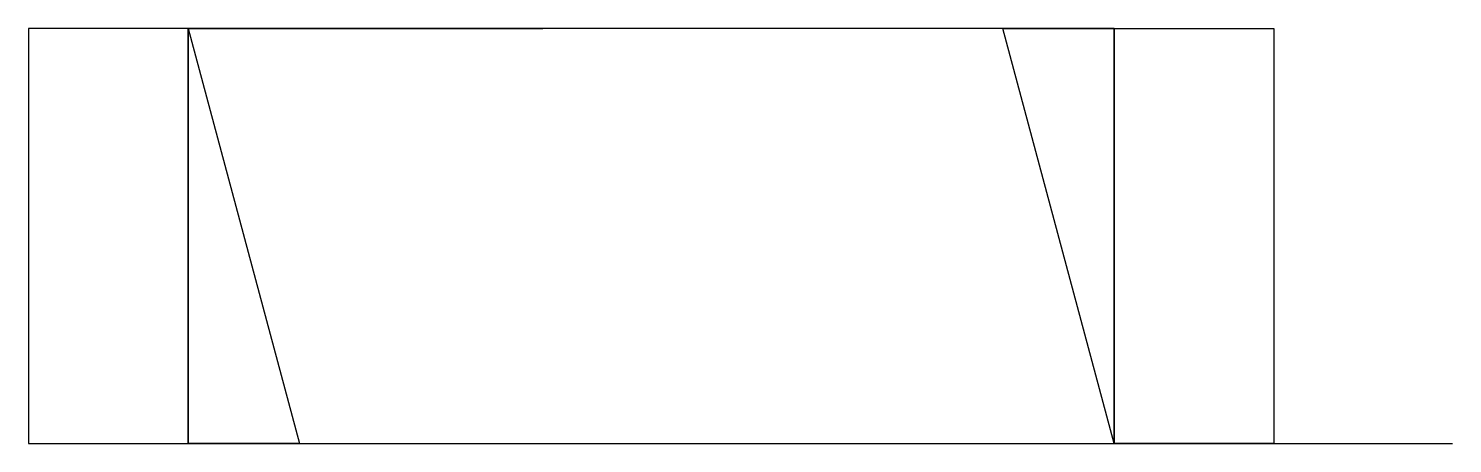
# Model space of a CAD drawing. Header units: millimetres. Extents: x -10 to 79.2, y 0 to 26.
import ezdxf

# ---------------------------------------------------------------- set-up
doc = ezdxf.new("R2010")
doc.units = ezdxf.units.MM
doc.layers.get('0').update_dxf_attribs({"linetype": 'CONTINUOUS'})

msp = doc.modelspace()

# ---------------------------------------------------------------- linework, layer by layer
for p, q in [((58, 26), (0, 26)), ((0, 26), (6.967, 0)), ((0, 26), (22.212, 26)), ((0, 26), (0, 0)), ((0, 0), (58, 0)), ((6.967, 0), (0, 0)), ((58, 0), (79.19, 0))]:
    msp.add_line(p, q)
for points in [[(0, 26), (-10, 26), (-10, 0), (0, 0)], [(58, 0), (51.033, 26), (58, 26)], [(58, 26), (68, 26), (68, 0), (58, 0)]]:
    msp.add_lwpolyline(points, close=True)

doc.saveas('drawing.dxf')
